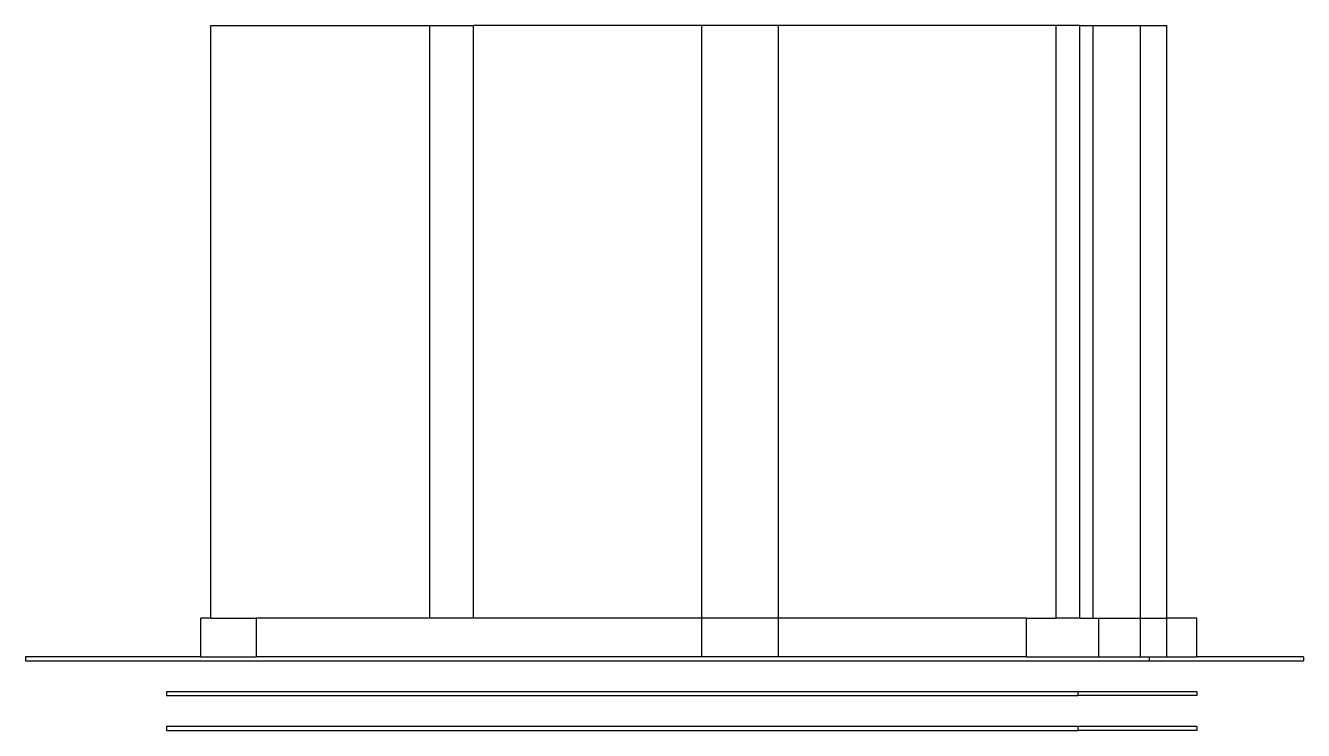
# Model space of a CAD drawing. Extents: x -69 to 63, y -35 to 38.
import ezdxf

# ---------------------------------------------------------------- set-up
doc = ezdxf.new("R2010")
doc.units = 0
doc.layers.get('0').update_dxf_attribs({"linetype": 'CONTINUOUS'})

msp = doc.modelspace()

# ---------------------------------------------------------------- linework, layer by layer
for p, q in [((-50.06, -23.53), (-50.06, 37.67)), ((-50.06, 37.67), (-27.42, 37.67)), ((-27.42, -23.53), (-27.42, 37.67)), ((-27.42, 37.67), (-22.89, 37.67)), ((-22.89, -23.53), (-22.89, 37.67)), ((0.24, 37.67), (-22.89, 37.67)), ((0.72, 37.67), (0.24, 37.67)), ((8.62, 37.67), (0.72, 37.67)), ((0.72, -23.53), (0.72, 37.67)), ((8.62, -23.53), (8.62, 37.67)), ((37.35, 37.67), (8.62, 37.67)), ((37.35, -23.53), (37.35, 37.67)), ((39.78, 37.67), (37.35, 37.67)), ((39.78, 37.67), (41.15, 37.67)), ((39.78, -23.53), (39.78, 37.67)), ((41.15, -23.53), (41.15, 37.67)), ((41.15, 37.67), (46.04, 37.67)), ((46.04, -23.53), (46.04, 37.67)), ((46.04, 37.67), (48.79, 37.67)), ((48.79, -23.53), (48.79, 37.67)), ((-50.06, -23.53), (-51.09, -23.53)), ((-51.09, -27.53), (-51.09, -23.53)), ((-50.06, -23.53), (-45.32, -23.53)), ((-45.32, -27.53), (-45.32, -23.53)), ((-27.42, -23.53), (-45.32, -23.53)), ((-22.89, -23.53), (-27.42, -23.53)), ((0.24, -23.53), (-22.89, -23.53)), ((0.72, -23.53), (0.24, -23.53)), ((0.72, -27.53), (0.72, -23.53)), ((8.62, -23.53), (0.72, -23.53)), ((34.28, -23.53), (8.62, -23.53)), ((8.62, -27.53), (8.62, -23.53)), ((34.28, -27.53), (34.28, -23.53)), ((34.28, -23.53), (37.35, -23.53)), ((39.78, -23.53), (37.35, -23.53)), ((39.78, -23.53), (41.15, -23.53)), ((41.15, -23.53), (41.73, -23.53)), ((41.73, -27.53), (41.73, -23.53)), ((41.73, -23.53), (46.04, -23.53)), ((46.04, -27.53), (46.04, -23.53)), ((46.04, -23.53), (48.79, -23.53)), ((51.89, -23.53), (48.79, -23.53)), ((48.79, -27.53), (48.79, -23.53)), ((51.89, -27.53), (51.89, -23.53)), ((-51.09, -27.53), (-69.19, -27.53)), ((-69.19, -27.53), (-69.19, -27.93)), ((-51.09, -27.53), (-45.32, -27.53)), ((0.72, -27.53), (-45.32, -27.53)), ((8.62, -27.53), (0.72, -27.53)), ((34.28, -27.53), (8.62, -27.53)), ((34.28, -27.53), (41.73, -27.53)), ((41.73, -27.53), (46.04, -27.53)), ((46.04, -27.53), (46.96, -27.53)), ((46.96, -27.53), (46.96, -27.93)), ((46.96, -27.53), (48.79, -27.53)), ((48.79, -27.53), (51.89, -27.53)), ((62.89, -27.53), (51.89, -27.53)), ((62.89, -27.53), (62.89, -27.93)), ((-69.19, -27.93), (46.96, -27.93)), ((46.96, -27.93), (62.89, -27.93)), ((-54.64, -31.13), (-54.64, -31.53)), ((39.56, -31.13), (-54.64, -31.13)), ((-54.64, -31.53), (39.56, -31.53)), ((39.56, -31.13), (39.56, -31.53)), ((51.89, -31.13), (39.56, -31.13)), ((51.89, -31.53), (39.56, -31.53)), ((51.89, -31.13), (51.89, -31.53)), ((-54.64, -34.73), (-54.64, -35.13)), ((39.56, -34.73), (-54.64, -34.73)), ((-54.64, -35.13), (39.56, -35.13)), ((39.56, -34.73), (39.56, -35.13)), ((51.89, -34.73), (39.56, -34.73)), ((51.89, -35.13), (39.56, -35.13)), ((51.89, -34.73), (51.89, -35.13))]:
    msp.add_line(p, q)

doc.saveas('drawing.dxf')
